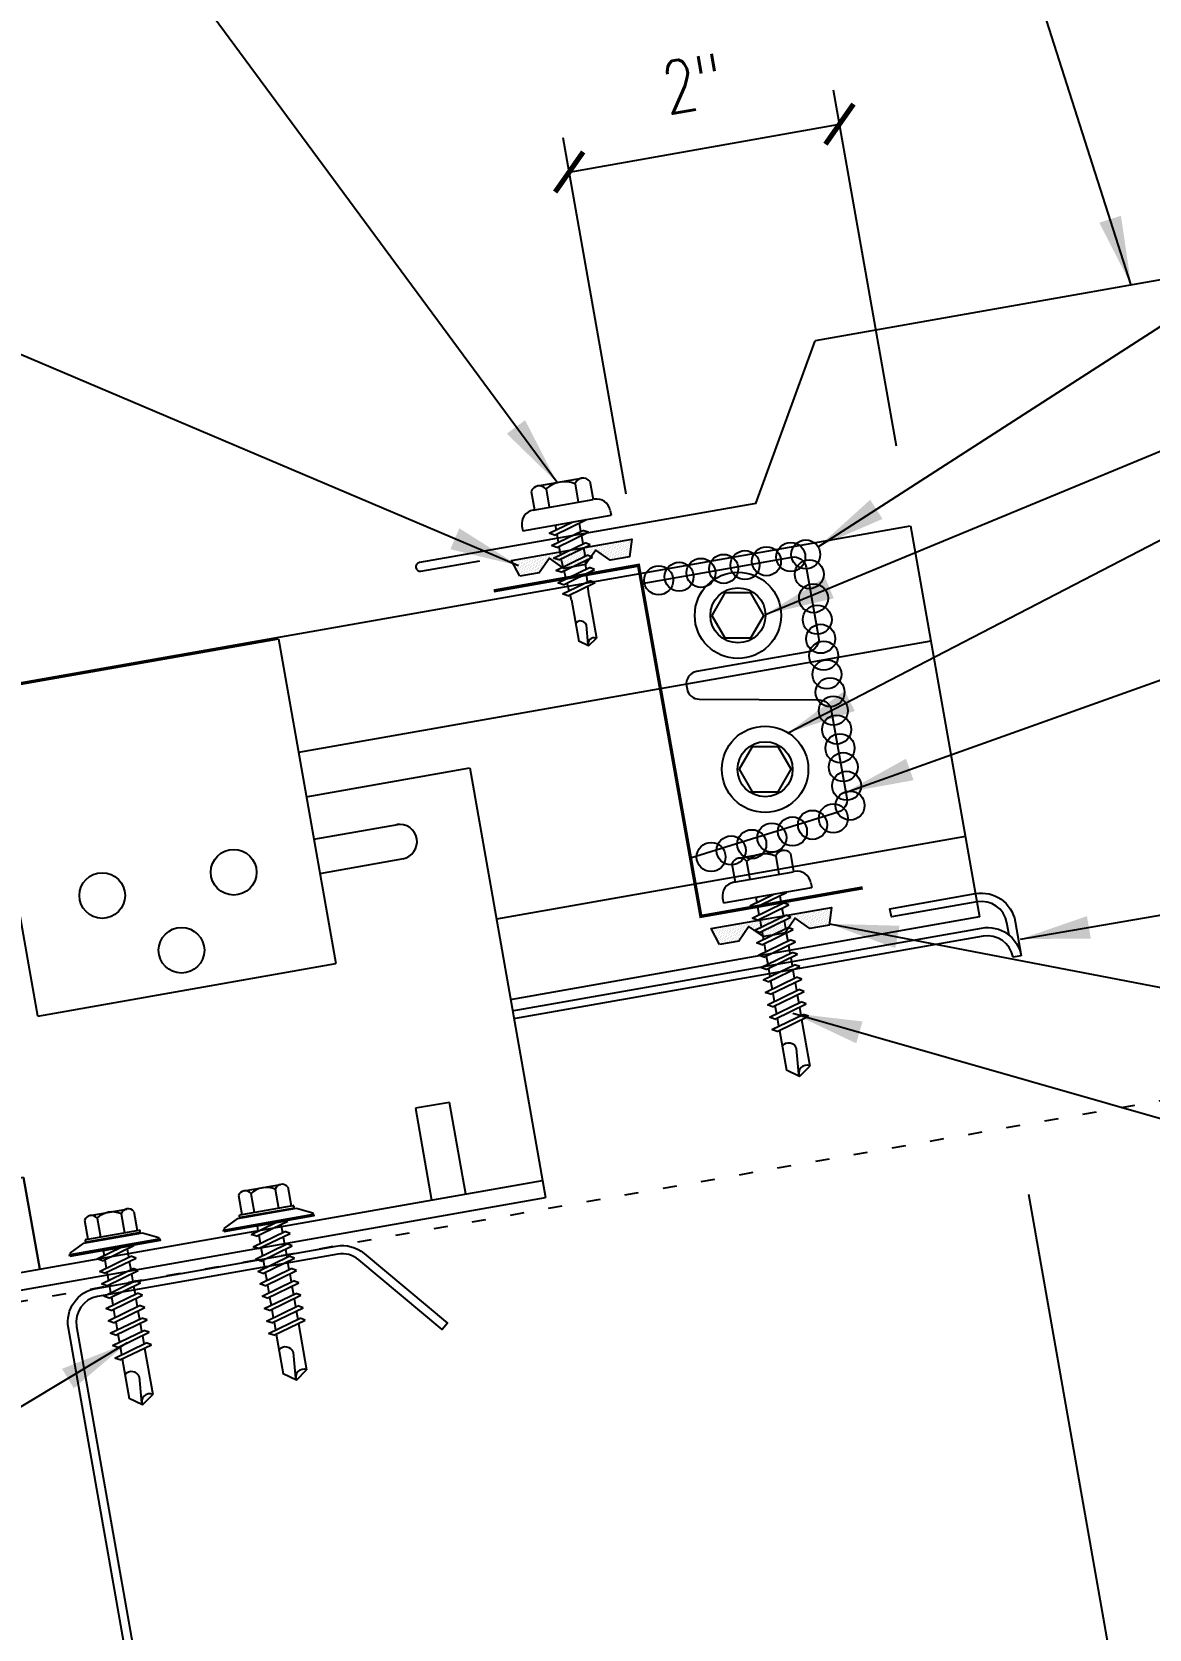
# Model space of a CAD drawing. Header units: inches. Extents: x 4.7 to 41.7, y 12.4 to 43.1.
# Drawn here: x 20.22 to 28.29, y 20.15 to 31.7 of the extents above; entities that cross this region are included whole.
import ezdxf

# ---------------------------------------------------------------- set-up
doc = ezdxf.new("R2010")
doc.units = ezdxf.units.IN
doc.header["$MEASUREMENT"] = 0
doc.linetypes.add('ACAD_ISO07W100', pattern=[3, 0, -3])
for name, color, linetype in [('CLIP', 5, 'Continuous'), ('CLO', 3, 'Continuous'), ('DIM', 7, 'Continuous'), ('FASTENER', 9, 'Continuous'), ('PANEL', 11, 'Continuous'), ('STLA', 12, 'Continuous'), ('TAPE', 8, 'Continuous'), ('TEXT', 2, 'Continuous'), ('TRIM', 6, 'Continuous')]:
    doc.layers.add(name, color=color, linetype=linetype)
doc.styles.add('TEXT1', font='ROMANS.shx', dxfattribs={"width": 0.75, "height": 0.375})
doc.dimstyles.new('DETAIL', dxfattribs={"dimscale": 4, "dimtxt": 0.09375, "dimasz": 0.0625, "dimexe": 0.0625, "dimexo": 0.125, "dimgap": 0.0625, "dimtad": 1, "dimdec": 4, "dimzin": 3, "dimdsep": 46, "dimlunit": 4, "dimtxsty": 'TEXT1', "dimblk": 'ARCHTICK', "dimcen": 0.0625, "dimclrd": 7, "dimclre": 7, "dimclrt": 2, "dimadec": 0, "dimazin": 0, "dimtfac": 0.59375, "dimtdec": 4, "dimtmove": 0, "dimatfit": 3, "dimfxl": 0, "dimtolj": 1, "dimtzin": 3, "dimarcsym": 0})
doc.dimstyles.new('DETAIL$7', dxfattribs={"dimscale": 4, "dimtxt": 0.09375, "dimasz": 0.125, "dimexe": 0.0625, "dimexo": 0.125, "dimgap": 0.0625, "dimtad": 1, "dimdec": 4, "dimzin": 3, "dimdsep": 46, "dimlunit": 4, "dimtxsty": 'TEXT1', "dimblk": 'ARCHTICK', "dimcen": 0.0625, "dimclrd": 7, "dimclre": 7, "dimclrt": 2, "dimadec": 0, "dimazin": 0, "dimtfac": 0.59375, "dimtdec": 4, "dimtmove": 0, "dimatfit": 3, "dimfxl": 0, "dimfrac": 2, "dimtolj": 1, "dimtzin": 3, "dimarcsym": 0})

# ---------------------------------------------------------------- blocks, each defined once
blk = doc.blocks.new('MB_DW1')
at = {"layer": 'FASTENER'}
for p, q in [((-0.181, 0.276), (-0.181, 0.137)), ((-0.135, 0.302), (0.135, 0.302)), ((-0.089, 0.276), (-0.089, 0.137)), ((0.089, 0.276), (0.089, 0.137)), ((0.181, 0.276), (0.181, 0.137)), ((-0.193, 0.137), (0.193, 0.137)), ((-0.193, 0.119), (0.193, 0.119)), ((-0.181, 0.137), (0.181, 0.137)), ((-0.217, 0.114), (-0.326, 0.059)), ((-0.326, 0.059), (-0.326, 0.049)), ((-0.326, 0.049), (0.326, 0.049)), ((-0.217, 0.114), (0.217, 0.114)), ((-0.139, -0.016), (0.046, 0.037)), ((-0.104, -0.036), (0.139, 0.033)), ((-0.086, 0.037), (-0.086, -0.001)), ((-0.086, 0.037), (0.086, 0.037)), ((0.086, 0.037), (0.133, 0.037)), ((0.086, 0.018), (0.086, -0.042)), ((0.139, 0.033), (0.133, 0.037)), ((0.217, 0.114), (0.326, 0.059)), ((0.326, 0.059), (0.326, 0.049)), ((-0.104, -0.036), (-0.139, -0.016)), ((-0.139, -0.107), (0.104, -0.038)), ((-0.104, -0.127), (-0.139, -0.107)), ((-0.104, -0.127), (0.139, -0.058)), ((-0.086, -0.031), (-0.086, -0.092)), ((0.086, -0.073), (0.086, -0.133)), ((0.139, -0.058), (0.104, -0.038)), ((-0.139, -0.198), (0.104, -0.128)), ((-0.104, -0.218), (-0.139, -0.198)), ((-0.139, -0.289), (0.104, -0.219)), ((-0.104, -0.218), (0.139, -0.149)), ((-0.086, -0.122), (-0.086, -0.183)), ((-0.086, -0.213), (-0.086, -0.274)), ((0.086, -0.164), (0.086, -0.224)), ((0.139, -0.149), (0.104, -0.128)), ((0.139, -0.239), (0.104, -0.219)), ((-0.104, -0.309), (-0.139, -0.289)), ((-0.139, -0.38), (0.104, -0.31)), ((-0.104, -0.309), (0.139, -0.239)), ((-0.104, -0.4), (0.139, -0.33)), ((-0.086, -0.304), (-0.086, -0.364)), ((0.086, -0.255), (0.086, -0.315)), ((0.086, -0.345), (0.086, -0.406)), ((0.139, -0.33), (0.104, -0.31)), ((-0.104, -0.4), (-0.139, -0.38)), ((-0.139, -0.47), (0.104, -0.401)), ((-0.104, -0.491), (0.139, -0.421)), ((-0.086, -0.395), (-0.086, -0.455)), ((0.086, -0.436), (0.086, -0.497)), ((0.139, -0.421), (0.104, -0.401)), ((-0.104, -0.491), (-0.139, -0.47)), ((-0.139, -0.561), (0.104, -0.492)), ((-0.104, -0.581), (-0.139, -0.561)), ((-0.104, -0.581), (0.139, -0.512)), ((-0.086, -0.486), (-0.086, -0.546)), ((-0.086, -0.577), (-0.086, -0.637)), ((0.086, -0.527), (0.086, -0.588)), ((0.139, -0.512), (0.104, -0.492)), ((-0.139, -0.652), (0.104, -0.583)), ((-0.104, -0.672), (-0.139, -0.652)), ((-0.139, -0.743), (0.104, -0.674)), ((-0.104, -0.672), (0.139, -0.603)), ((-0.086, -0.667), (-0.086, -0.728)), ((0.086, -0.618), (0.086, -0.679)), ((0.139, -0.603), (0.104, -0.583)), ((0.139, -0.694), (0.104, -0.674)), ((-0.104, -0.763), (-0.139, -0.743)), ((-0.104, -0.763), (0.139, -0.694)), ((-0.086, -0.758), (-0.086, -1.05)), ((0.086, -0.709), (0.086, -1.05)), ((-0.002, -1.095), (0.014, -0.909)), ((0, -1.111), (-0.086, -1.05)), ((0, -1.111), (0.086, -1.05))]:
    blk.add_line(p, q, dxfattribs=at)
blk.add_lwpolyline([(-0.331, 0.037), (-0.331, 0.049), (0.331, 0.049), (0.331, 0.037)], close=True, dxfattribs=at)
for centre, radius, start, end in [((-0.135, 0.25), 0.0527, 29.8754, 150.1246), ((0, 0.138), 0.164, 56.9974, 123.0026), ((0.135, 0.25), 0.0527, 29.8754, 150.1246), ((-0.193, 0.128), 0.00894, 90, 270), ((0.193, 0.128), 0.00894, 270, 90), ((-0.046, -0.921), 0.0615, 11.1445, 130.906), ((0.054, -1.097), 0.0563, 55.4585, 194.8454)]:
    blk.add_arc(centre, radius, start, end, dxfattribs=at)
blk = doc.blocks.new('*X4')
at = {"color": 0}
for p, q in [((-0.434, 0.135), (-0.434, 0.135)), ((-0.434, 0.123), (-0.434, 0.123)), ((-0.422, 0.141), (-0.422, 0.141)), ((-0.422, 0.129), (-0.422, 0.129)), ((-0.422, 0.117), (-0.422, 0.117)), ((-0.41, 0.135), (-0.41, 0.135)), ((-0.41, 0.123), (-0.41, 0.123)), ((-0.398, 0.141), (-0.398, 0.141)), ((-0.398, 0.129), (-0.398, 0.129)), ((-0.398, 0.117), (-0.398, 0.117)), ((-0.387, 0.135), (-0.387, 0.135)), ((-0.387, 0.123), (-0.387, 0.123)), ((-0.375, 0.141), (-0.375, 0.141)), ((-0.375, 0.129), (-0.375, 0.129)), ((-0.375, 0.117), (-0.375, 0.117)), ((-0.363, 0.135), (-0.363, 0.135)), ((-0.363, 0.123), (-0.363, 0.123)), ((-0.352, 0.141), (-0.352, 0.141)), ((-0.352, 0.129), (-0.352, 0.129)), ((-0.352, 0.117), (-0.352, 0.117)), ((-0.34, 0.135), (-0.34, 0.135)), ((-0.34, 0.123), (-0.34, 0.123)), ((-0.328, 0.141), (-0.328, 0.141)), ((-0.328, 0.129), (-0.328, 0.129)), ((-0.328, 0.117), (-0.328, 0.117)), ((-0.316, 0.135), (-0.316, 0.135)), ((-0.316, 0.123), (-0.316, 0.123)), ((-0.305, 0.141), (-0.305, 0.141)), ((-0.305, 0.129), (-0.305, 0.129)), ((-0.305, 0.117), (-0.305, 0.117)), ((-0.293, 0.135), (-0.293, 0.135)), ((-0.293, 0.123), (-0.293, 0.123)), ((-0.281, 0.141), (-0.281, 0.141)), ((-0.281, 0.129), (-0.281, 0.129)), ((-0.281, 0.117), (-0.281, 0.117)), ((-0.27, 0.135), (-0.27, 0.135)), ((-0.27, 0.123), (-0.27, 0.123)), ((-0.258, 0.141), (-0.258, 0.141)), ((-0.258, 0.129), (-0.258, 0.129)), ((-0.258, 0.117), (-0.258, 0.117)), ((-0.246, 0.135), (-0.246, 0.135)), ((-0.246, 0.123), (-0.246, 0.123)), ((-0.234, 0.141), (-0.234, 0.141)), ((-0.234, 0.129), (-0.234, 0.129)), ((-0.234, 0.117), (-0.234, 0.117)), ((-0.223, 0.135), (-0.223, 0.135)), ((-0.223, 0.123), (-0.223, 0.123)), ((-0.211, 0.141), (-0.211, 0.141)), ((-0.211, 0.129), (-0.211, 0.129)), ((-0.211, 0.117), (-0.211, 0.117)), ((-0.199, 0.135), (-0.199, 0.135)), ((-0.199, 0.123), (-0.199, 0.123)), ((-0.188, 0.141), (-0.188, 0.141)), ((-0.188, 0.129), (-0.188, 0.129)), ((-0.188, 0.117), (-0.188, 0.117)), ((-0.176, 0.135), (-0.176, 0.135)), ((-0.176, 0.123), (-0.176, 0.123)), ((-0.164, 0.141), (-0.164, 0.141)), ((-0.164, 0.129), (-0.164, 0.129)), ((-0.164, 0.117), (-0.164, 0.117)), ((-0.152, 0.135), (-0.152, 0.135)), ((-0.152, 0.123), (-0.152, 0.123)), ((-0.141, 0.141), (-0.141, 0.141)), ((-0.141, 0.129), (-0.141, 0.129)), ((-0.141, 0.117), (-0.141, 0.117)), ((-0.129, 0.135), (-0.129, 0.135)), ((-0.129, 0.123), (-0.129, 0.123)), ((-0.117, 0.141), (-0.117, 0.141)), ((-0.117, 0.129), (-0.117, 0.129)), ((-0.117, 0.117), (-0.117, 0.117)), ((-0.105, 0.135), (-0.105, 0.135)), ((-0.105, 0.123), (-0.105, 0.123)), ((-0.094, 0.141), (-0.094, 0.141)), ((-0.094, 0.129), (-0.094, 0.129)), ((-0.094, 0.117), (-0.094, 0.117)), ((-0.082, 0.135), (-0.082, 0.135)), ((-0.082, 0.123), (-0.082, 0.123)), ((-0.07, 0.141), (-0.07, 0.141)), ((-0.07, 0.129), (-0.07, 0.129)), ((-0.07, 0.117), (-0.07, 0.117)), ((-0.059, 0.135), (-0.059, 0.135)), ((-0.059, 0.123), (-0.059, 0.123)), ((-0.047, 0.141), (-0.047, 0.141)), ((-0.047, 0.129), (-0.047, 0.129)), ((-0.047, 0.117), (-0.047, 0.117)), ((-0.035, 0.135), (-0.035, 0.135)), ((-0.035, 0.123), (-0.035, 0.123)), ((-0.023, 0.141), (-0.023, 0.141)), ((-0.023, 0.129), (-0.023, 0.129)), ((-0.023, 0.117), (-0.023, 0.117)), ((-0.012, 0.135), (-0.012, 0.135)), ((-0.012, 0.123), (-0.012, 0.123)), ((0, 0.141), (0, 0.141)), ((0, 0.129), (0, 0.129)), ((0, 0.117), (0, 0.117)), ((0.012, 0.135), (0.012, 0.135)), ((0.012, 0.123), (0.012, 0.123)), ((0.023, 0.141), (0.023, 0.141)), ((0.023, 0.129), (0.023, 0.129)), ((0.023, 0.117), (0.023, 0.117)), ((0.035, 0.135), (0.035, 0.135)), ((0.035, 0.123), (0.035, 0.123)), ((0.047, 0.141), (0.047, 0.141)), ((0.047, 0.129), (0.047, 0.129)), ((0.047, 0.117), (0.047, 0.117)), ((0.059, 0.135), (0.059, 0.135)), ((0.059, 0.123), (0.059, 0.123)), ((0.07, 0.141), (0.07, 0.141)), ((0.07, 0.129), (0.07, 0.129)), ((0.07, 0.117), (0.07, 0.117)), ((0.082, 0.135), (0.082, 0.135)), ((0.082, 0.123), (0.082, 0.123)), ((0.094, 0.141), (0.094, 0.141)), ((0.094, 0.129), (0.094, 0.129)), ((0.094, 0.117), (0.094, 0.117)), ((0.105, 0.135), (0.105, 0.135)), ((0.105, 0.123), (0.105, 0.123)), ((0.117, 0.141), (0.117, 0.141)), ((0.117, 0.129), (0.117, 0.129)), ((0.117, 0.117), (0.117, 0.117)), ((0.129, 0.135), (0.129, 0.135)), ((0.129, 0.123), (0.129, 0.123)), ((0.141, 0.141), (0.141, 0.141)), ((0.141, 0.129), (0.141, 0.129)), ((0.141, 0.117), (0.141, 0.117)), ((0.152, 0.135), (0.152, 0.135)), ((0.152, 0.123), (0.152, 0.123)), ((0.164, 0.141), (0.164, 0.141)), ((0.164, 0.129), (0.164, 0.129)), ((0.164, 0.117), (0.164, 0.117)), ((0.176, 0.135), (0.176, 0.135)), ((0.176, 0.123), (0.176, 0.123)), ((0.188, 0.141), (0.188, 0.141)), ((0.188, 0.129), (0.188, 0.129)), ((0.188, 0.117), (0.188, 0.117)), ((0.199, 0.135), (0.199, 0.135)), ((0.199, 0.123), (0.199, 0.123)), ((0.211, 0.141), (0.211, 0.141)), ((0.211, 0.129), (0.211, 0.129)), ((0.211, 0.117), (0.211, 0.117)), ((0.223, 0.135), (0.223, 0.135)), ((0.223, 0.123), (0.223, 0.123)), ((0.234, 0.141), (0.234, 0.141)), ((0.234, 0.129), (0.234, 0.129)), ((0.234, 0.117), (0.234, 0.117)), ((0.246, 0.135), (0.246, 0.135)), ((0.246, 0.123), (0.246, 0.123)), ((0.258, 0.141), (0.258, 0.141)), ((0.258, 0.129), (0.258, 0.129)), ((0.258, 0.117), (0.258, 0.117)), ((0.27, 0.135), (0.27, 0.135)), ((0.27, 0.123), (0.27, 0.123)), ((0.281, 0.141), (0.281, 0.141)), ((0.281, 0.129), (0.281, 0.129)), ((0.281, 0.117), (0.281, 0.117)), ((0.293, 0.135), (0.293, 0.135)), ((0.293, 0.123), (0.293, 0.123)), ((0.305, 0.141), (0.305, 0.141)), ((0.305, 0.129), (0.305, 0.129)), ((0.305, 0.117), (0.305, 0.117)), ((0.316, 0.135), (0.316, 0.135)), ((0.316, 0.123), (0.316, 0.123)), ((0.328, 0.141), (0.328, 0.141)), ((0.328, 0.129), (0.328, 0.129)), ((0.328, 0.117), (0.328, 0.117)), ((0.34, 0.135), (0.34, 0.135)), ((0.34, 0.123), (0.34, 0.123)), ((0.352, 0.141), (0.352, 0.141)), ((0.352, 0.129), (0.352, 0.129)), ((0.352, 0.117), (0.352, 0.117)), ((0.363, 0.135), (0.363, 0.135)), ((0.363, 0.123), (0.363, 0.123)), ((0.375, 0.141), (0.375, 0.141)), ((0.375, 0.129), (0.375, 0.129)), ((0.375, 0.117), (0.375, 0.117)), ((0.387, 0.135), (0.387, 0.135)), ((0.387, 0.123), (0.387, 0.123)), ((0.398, 0.141), (0.398, 0.141)), ((0.398, 0.129), (0.398, 0.129)), ((0.398, 0.117), (0.398, 0.117)), ((0.41, 0.135), (0.41, 0.135)), ((0.41, 0.123), (0.41, 0.123)), ((0.422, 0.141), (0.422, 0.141)), ((0.422, 0.129), (0.422, 0.129)), ((0.422, 0.117), (0.422, 0.117)), ((0.434, 0.135), (0.434, 0.135)), ((0.434, 0.123), (0.434, 0.123)), ((-0.422, 0.105), (-0.422, 0.105)), ((-0.422, 0.094), (-0.422, 0.094)), ((-0.422, 0.082), (-0.422, 0.082)), ((-0.41, 0.111), (-0.41, 0.111)), ((-0.41, 0.1), (-0.41, 0.1)), ((-0.41, 0.088), (-0.41, 0.088)), ((-0.41, 0.076), (-0.41, 0.076)), ((-0.41, 0.064), (-0.41, 0.064)), ((-0.41, 0.053), (-0.41, 0.053)), ((-0.41, 0.041), (-0.41, 0.041)), ((-0.398, 0.105), (-0.398, 0.105)), ((-0.398, 0.094), (-0.398, 0.094)), ((-0.398, 0.082), (-0.398, 0.082)), ((-0.398, 0.07), (-0.398, 0.07)), ((-0.398, 0.059), (-0.398, 0.059)), ((-0.398, 0.047), (-0.398, 0.047)), ((-0.398, 0.035), (-0.398, 0.035)), ((-0.398, 0.023), (-0.398, 0.023)), ((-0.387, 0.111), (-0.387, 0.111)), ((-0.387, 0.1), (-0.387, 0.1)), ((-0.387, 0.088), (-0.387, 0.088)), ((-0.387, 0.076), (-0.387, 0.076)), ((-0.387, 0.064), (-0.387, 0.064)), ((-0.387, 0.053), (-0.387, 0.053)), ((-0.387, 0.041), (-0.387, 0.041)), ((-0.387, 0.029), (-0.387, 0.029)), ((-0.375, 0.105), (-0.375, 0.105)), ((-0.375, 0.094), (-0.375, 0.094)), ((-0.375, 0.082), (-0.375, 0.082)), ((-0.375, 0.07), (-0.375, 0.07)), ((-0.375, 0.059), (-0.375, 0.059)), ((-0.375, 0.047), (-0.375, 0.047)), ((-0.375, 0.035), (-0.375, 0.035)), ((-0.375, 0.023), (-0.375, 0.023)), ((-0.363, 0.111), (-0.363, 0.111)), ((-0.363, 0.1), (-0.363, 0.1)), ((-0.363, 0.088), (-0.363, 0.088)), ((-0.363, 0.076), (-0.363, 0.076)), ((-0.363, 0.064), (-0.363, 0.064)), ((-0.363, 0.053), (-0.363, 0.053)), ((-0.363, 0.041), (-0.363, 0.041)), ((-0.363, 0.029), (-0.363, 0.029)), ((-0.352, 0.105), (-0.352, 0.105)), ((-0.352, 0.094), (-0.352, 0.094)), ((-0.352, 0.082), (-0.352, 0.082)), ((-0.352, 0.07), (-0.352, 0.07)), ((-0.352, 0.059), (-0.352, 0.059)), ((-0.352, 0.047), (-0.352, 0.047)), ((-0.352, 0.035), (-0.352, 0.035)), ((-0.352, 0.023), (-0.352, 0.023)), ((-0.34, 0.111), (-0.34, 0.111)), ((-0.34, 0.1), (-0.34, 0.1)), ((-0.34, 0.088), (-0.34, 0.088)), ((-0.34, 0.076), (-0.34, 0.076)), ((-0.34, 0.064), (-0.34, 0.064)), ((-0.34, 0.053), (-0.34, 0.053)), ((-0.34, 0.041), (-0.34, 0.041)), ((-0.34, 0.029), (-0.34, 0.029)), ((-0.328, 0.105), (-0.328, 0.105)), ((-0.328, 0.094), (-0.328, 0.094)), ((-0.328, 0.082), (-0.328, 0.082)), ((-0.328, 0.07), (-0.328, 0.07)), ((-0.328, 0.059), (-0.328, 0.059)), ((-0.328, 0.047), (-0.328, 0.047)), ((-0.328, 0.035), (-0.328, 0.035)), ((-0.328, 0.023), (-0.328, 0.023)), ((-0.316, 0.111), (-0.316, 0.111)), ((-0.316, 0.1), (-0.316, 0.1)), ((-0.316, 0.088), (-0.316, 0.088)), ((-0.316, 0.076), (-0.316, 0.076)), ((-0.316, 0.064), (-0.316, 0.064)), ((-0.316, 0.053), (-0.316, 0.053)), ((-0.316, 0.041), (-0.316, 0.041)), ((-0.316, 0.029), (-0.316, 0.029)), ((-0.305, 0.105), (-0.305, 0.105)), ((-0.305, 0.094), (-0.305, 0.094)), ((-0.305, 0.082), (-0.305, 0.082)), ((-0.305, 0.07), (-0.305, 0.07)), ((-0.305, 0.059), (-0.305, 0.059)), ((-0.305, 0.047), (-0.305, 0.047)), ((-0.305, 0.035), (-0.305, 0.035)), ((-0.305, 0.023), (-0.305, 0.023)), ((-0.293, 0.111), (-0.293, 0.111)), ((-0.293, 0.1), (-0.293, 0.1)), ((-0.293, 0.088), (-0.293, 0.088)), ((-0.293, 0.076), (-0.293, 0.076)), ((-0.293, 0.064), (-0.293, 0.064)), ((-0.293, 0.053), (-0.293, 0.053)), ((-0.293, 0.041), (-0.293, 0.041)), ((-0.293, 0.029), (-0.293, 0.029)), ((-0.281, 0.105), (-0.281, 0.105)), ((-0.281, 0.094), (-0.281, 0.094)), ((-0.281, 0.082), (-0.281, 0.082)), ((-0.281, 0.07), (-0.281, 0.07)), ((-0.281, 0.059), (-0.281, 0.059)), ((-0.281, 0.047), (-0.281, 0.047)), ((-0.281, 0.035), (-0.281, 0.035)), ((-0.281, 0.023), (-0.281, 0.023)), ((-0.27, 0.111), (-0.27, 0.111)), ((-0.27, 0.1), (-0.27, 0.1)), ((-0.27, 0.088), (-0.27, 0.088)), ((-0.27, 0.076), (-0.27, 0.076)), ((-0.27, 0.064), (-0.27, 0.064)), ((-0.27, 0.053), (-0.27, 0.053)), ((-0.27, 0.041), (-0.27, 0.041)), ((-0.27, 0.029), (-0.27, 0.029)), ((-0.258, 0.105), (-0.258, 0.105)), ((-0.258, 0.094), (-0.258, 0.094)), ((-0.258, 0.082), (-0.258, 0.082)), ((-0.258, 0.07), (-0.258, 0.07)), ((-0.258, 0.059), (-0.258, 0.059)), ((-0.258, 0.047), (-0.258, 0.047)), ((-0.258, 0.035), (-0.258, 0.035)), ((-0.258, 0.023), (-0.258, 0.023)), ((-0.246, 0.111), (-0.246, 0.111)), ((-0.246, 0.1), (-0.246, 0.1)), ((-0.246, 0.088), (-0.246, 0.088)), ((-0.246, 0.076), (-0.246, 0.076)), ((-0.246, 0.064), (-0.246, 0.064)), ((-0.246, 0.053), (-0.246, 0.053)), ((-0.246, 0.041), (-0.246, 0.041)), ((-0.234, 0.105), (-0.234, 0.105)), ((-0.234, 0.094), (-0.234, 0.094)), ((-0.234, 0.082), (-0.234, 0.082)), ((-0.234, 0.07), (-0.234, 0.07)), ((-0.234, 0.059), (-0.234, 0.059)), ((-0.234, 0.047), (-0.234, 0.047)), ((-0.223, 0.111), (-0.223, 0.111)), ((-0.223, 0.1), (-0.223, 0.1)), ((-0.223, 0.088), (-0.223, 0.088)), ((-0.223, 0.076), (-0.223, 0.076)), ((-0.223, 0.064), (-0.223, 0.064)), ((-0.211, 0.105), (-0.211, 0.105)), ((-0.211, 0.094), (-0.211, 0.094)), ((-0.211, 0.082), (-0.211, 0.082)), ((-0.211, 0.07), (-0.211, 0.07)), ((-0.199, 0.111), (-0.199, 0.111)), ((-0.199, 0.1), (-0.199, 0.1)), ((-0.199, 0.088), (-0.199, 0.088)), ((-0.188, 0.105), (-0.188, 0.105)), ((-0.188, 0.094), (-0.188, 0.094)), ((-0.176, 0.111), (-0.176, 0.111)), ((-0.164, 0.105), (-0.164, 0.105)), ((-0.152, 0.111), (-0.152, 0.111)), ((-0.152, 0.1), (-0.152, 0.1)), ((-0.141, 0.105), (-0.141, 0.105)), ((-0.141, 0.094), (-0.141, 0.094)), ((-0.141, 0.082), (-0.141, 0.082)), ((-0.129, 0.111), (-0.129, 0.111)), ((-0.129, 0.1), (-0.129, 0.1)), ((-0.129, 0.088), (-0.129, 0.088)), ((-0.129, 0.076), (-0.129, 0.076)), ((-0.117, 0.105), (-0.117, 0.105)), ((-0.117, 0.094), (-0.117, 0.094)), ((-0.117, 0.082), (-0.117, 0.082)), ((-0.117, 0.07), (-0.117, 0.07)), ((-0.117, 0.059), (-0.117, 0.059)), ((-0.105, 0.111), (-0.105, 0.111)), ((-0.105, 0.1), (-0.105, 0.1)), ((-0.105, 0.088), (-0.105, 0.088)), ((-0.105, 0.076), (-0.105, 0.076)), ((-0.105, 0.064), (-0.105, 0.064)), ((-0.105, 0.053), (-0.105, 0.053)), ((-0.094, 0.105), (-0.094, 0.105)), ((-0.094, 0.094), (-0.094, 0.094)), ((-0.094, 0.082), (-0.094, 0.082)), ((-0.094, 0.07), (-0.094, 0.07)), ((-0.094, 0.059), (-0.094, 0.059)), ((-0.094, 0.047), (-0.094, 0.047)), ((-0.094, 0.035), (-0.094, 0.035)), ((-0.082, 0.111), (-0.082, 0.111)), ((-0.082, 0.1), (-0.082, 0.1)), ((-0.082, 0.088), (-0.082, 0.088)), ((-0.082, 0.076), (-0.082, 0.076)), ((-0.082, 0.064), (-0.082, 0.064)), ((-0.082, 0.053), (-0.082, 0.053)), ((-0.082, 0.041), (-0.082, 0.041)), ((-0.082, 0.029), (-0.082, 0.029)), ((-0.07, 0.105), (-0.07, 0.105)), ((-0.07, 0.094), (-0.07, 0.094)), ((-0.07, 0.082), (-0.07, 0.082)), ((-0.07, 0.07), (-0.07, 0.07)), ((-0.07, 0.059), (-0.07, 0.059)), ((-0.07, 0.047), (-0.07, 0.047)), ((-0.07, 0.035), (-0.07, 0.035)), ((-0.07, 0.023), (-0.07, 0.023)), ((-0.059, 0.111), (-0.059, 0.111)), ((-0.059, 0.1), (-0.059, 0.1)), ((-0.059, 0.088), (-0.059, 0.088)), ((-0.059, 0.076), (-0.059, 0.076)), ((-0.059, 0.064), (-0.059, 0.064)), ((-0.059, 0.053), (-0.059, 0.053)), ((-0.059, 0.041), (-0.059, 0.041)), ((-0.059, 0.029), (-0.059, 0.029)), ((-0.047, 0.105), (-0.047, 0.105)), ((-0.047, 0.094), (-0.047, 0.094)), ((-0.047, 0.082), (-0.047, 0.082)), ((-0.047, 0.07), (-0.047, 0.07)), ((-0.047, 0.059), (-0.047, 0.059)), ((-0.047, 0.047), (-0.047, 0.047)), ((-0.047, 0.035), (-0.047, 0.035)), ((-0.047, 0.023), (-0.047, 0.023)), ((-0.035, 0.111), (-0.035, 0.111)), ((-0.035, 0.1), (-0.035, 0.1)), ((-0.035, 0.088), (-0.035, 0.088)), ((-0.035, 0.076), (-0.035, 0.076)), ((-0.035, 0.064), (-0.035, 0.064)), ((-0.035, 0.053), (-0.035, 0.053)), ((-0.035, 0.041), (-0.035, 0.041)), ((-0.035, 0.029), (-0.035, 0.029)), ((-0.023, 0.105), (-0.023, 0.105)), ((-0.023, 0.094), (-0.023, 0.094)), ((-0.023, 0.082), (-0.023, 0.082)), ((-0.023, 0.07), (-0.023, 0.07)), ((-0.023, 0.059), (-0.023, 0.059)), ((-0.023, 0.047), (-0.023, 0.047)), ((-0.023, 0.035), (-0.023, 0.035)), ((-0.023, 0.023), (-0.023, 0.023)), ((-0.012, 0.111), (-0.012, 0.111)), ((-0.012, 0.1), (-0.012, 0.1)), ((-0.012, 0.088), (-0.012, 0.088)), ((-0.012, 0.076), (-0.012, 0.076)), ((-0.012, 0.064), (-0.012, 0.064)), ((-0.012, 0.053), (-0.012, 0.053)), ((-0.012, 0.041), (-0.012, 0.041)), ((-0.012, 0.029), (-0.012, 0.029)), ((0, 0.105), (0, 0.105)), ((0, 0.094), (0, 0.094)), ((0, 0.082), (0, 0.082)), ((0, 0.07), (0, 0.07)), ((0, 0.059), (0, 0.059)), ((0, 0.047), (0, 0.047)), ((0, 0.035), (0, 0.035)), ((0, 0.023), (0, 0.023)), ((0.012, 0.111), (0.012, 0.111)), ((0.012, 0.1), (0.012, 0.1)), ((0.012, 0.088), (0.012, 0.088)), ((0.012, 0.076), (0.012, 0.076)), ((0.012, 0.064), (0.012, 0.064)), ((0.012, 0.053), (0.012, 0.053)), ((0.012, 0.041), (0.012, 0.041)), ((0.012, 0.029), (0.012, 0.029)), ((0.023, 0.105), (0.023, 0.105)), ((0.023, 0.094), (0.023, 0.094)), ((0.023, 0.082), (0.023, 0.082)), ((0.023, 0.07), (0.023, 0.07)), ((0.023, 0.059), (0.023, 0.059)), ((0.023, 0.047), (0.023, 0.047)), ((0.023, 0.035), (0.023, 0.035)), ((0.023, 0.023), (0.023, 0.023)), ((0.035, 0.111), (0.035, 0.111)), ((0.035, 0.1), (0.035, 0.1)), ((0.035, 0.088), (0.035, 0.088)), ((0.035, 0.076), (0.035, 0.076)), ((0.035, 0.064), (0.035, 0.064)), ((0.035, 0.053), (0.035, 0.053)), ((0.035, 0.041), (0.035, 0.041)), ((0.035, 0.029), (0.035, 0.029)), ((0.047, 0.105), (0.047, 0.105)), ((0.047, 0.094), (0.047, 0.094)), ((0.047, 0.082), (0.047, 0.082)), ((0.047, 0.07), (0.047, 0.07)), ((0.047, 0.059), (0.047, 0.059)), ((0.047, 0.047), (0.047, 0.047)), ((0.047, 0.035), (0.047, 0.035)), ((0.047, 0.023), (0.047, 0.023)), ((0.059, 0.111), (0.059, 0.111)), ((0.059, 0.1), (0.059, 0.1)), ((0.059, 0.088), (0.059, 0.088)), ((0.059, 0.076), (0.059, 0.076)), ((0.059, 0.064), (0.059, 0.064)), ((0.059, 0.053), (0.059, 0.053)), ((0.059, 0.041), (0.059, 0.041)), ((0.059, 0.029), (0.059, 0.029)), ((0.07, 0.105), (0.07, 0.105)), ((0.07, 0.094), (0.07, 0.094)), ((0.07, 0.082), (0.07, 0.082)), ((0.07, 0.07), (0.07, 0.07)), ((0.07, 0.059), (0.07, 0.059)), ((0.07, 0.047), (0.07, 0.047)), ((0.07, 0.035), (0.07, 0.035)), ((0.07, 0.023), (0.07, 0.023)), ((0.082, 0.111), (0.082, 0.111)), ((0.082, 0.1), (0.082, 0.1)), ((0.082, 0.088), (0.082, 0.088)), ((0.082, 0.076), (0.082, 0.076)), ((0.082, 0.064), (0.082, 0.064)), ((0.082, 0.053), (0.082, 0.053)), ((0.082, 0.041), (0.082, 0.041)), ((0.082, 0.029), (0.082, 0.029)), ((0.094, 0.105), (0.094, 0.105)), ((0.094, 0.094), (0.094, 0.094)), ((0.094, 0.082), (0.094, 0.082)), ((0.094, 0.07), (0.094, 0.07)), ((0.094, 0.059), (0.094, 0.059)), ((0.094, 0.047), (0.094, 0.047)), ((0.094, 0.035), (0.094, 0.035)), ((0.105, 0.111), (0.105, 0.111)), ((0.105, 0.1), (0.105, 0.1)), ((0.105, 0.088), (0.105, 0.088)), ((0.105, 0.076), (0.105, 0.076)), ((0.105, 0.064), (0.105, 0.064)), ((0.105, 0.053), (0.105, 0.053)), ((0.117, 0.105), (0.117, 0.105)), ((0.117, 0.094), (0.117, 0.094)), ((0.117, 0.082), (0.117, 0.082)), ((0.117, 0.07), (0.117, 0.07)), ((0.117, 0.059), (0.117, 0.059)), ((0.129, 0.111), (0.129, 0.111)), ((0.129, 0.1), (0.129, 0.1)), ((0.129, 0.088), (0.129, 0.088)), ((0.129, 0.076), (0.129, 0.076)), ((0.141, 0.105), (0.141, 0.105)), ((0.141, 0.094), (0.141, 0.094)), ((0.141, 0.082), (0.141, 0.082)), ((0.152, 0.111), (0.152, 0.111)), ((0.152, 0.1), (0.152, 0.1)), ((0.164, 0.105), (0.164, 0.105)), ((0.176, 0.111), (0.176, 0.111)), ((0.188, 0.105), (0.188, 0.105)), ((0.188, 0.094), (0.188, 0.094)), ((0.199, 0.111), (0.199, 0.111)), ((0.199, 0.1), (0.199, 0.1)), ((0.199, 0.088), (0.199, 0.088)), ((0.211, 0.105), (0.211, 0.105)), ((0.211, 0.094), (0.211, 0.094)), ((0.211, 0.082), (0.211, 0.082)), ((0.211, 0.07), (0.211, 0.07)), ((0.223, 0.111), (0.223, 0.111)), ((0.223, 0.1), (0.223, 0.1)), ((0.223, 0.088), (0.223, 0.088)), ((0.223, 0.076), (0.223, 0.076)), ((0.223, 0.064), (0.223, 0.064)), ((0.234, 0.105), (0.234, 0.105)), ((0.234, 0.094), (0.234, 0.094)), ((0.234, 0.082), (0.234, 0.082)), ((0.234, 0.07), (0.234, 0.07)), ((0.234, 0.059), (0.234, 0.059)), ((0.234, 0.047), (0.234, 0.047)), ((0.246, 0.111), (0.246, 0.111)), ((0.246, 0.1), (0.246, 0.1)), ((0.246, 0.088), (0.246, 0.088)), ((0.246, 0.076), (0.246, 0.076)), ((0.246, 0.064), (0.246, 0.064)), ((0.246, 0.053), (0.246, 0.053)), ((0.246, 0.041), (0.246, 0.041)), ((0.258, 0.105), (0.258, 0.105)), ((0.258, 0.094), (0.258, 0.094)), ((0.258, 0.082), (0.258, 0.082)), ((0.258, 0.07), (0.258, 0.07)), ((0.258, 0.059), (0.258, 0.059)), ((0.258, 0.047), (0.258, 0.047)), ((0.258, 0.035), (0.258, 0.035)), ((0.258, 0.023), (0.258, 0.023)), ((0.27, 0.111), (0.27, 0.111)), ((0.27, 0.1), (0.27, 0.1)), ((0.27, 0.088), (0.27, 0.088)), ((0.27, 0.076), (0.27, 0.076)), ((0.27, 0.064), (0.27, 0.064)), ((0.27, 0.053), (0.27, 0.053)), ((0.27, 0.041), (0.27, 0.041)), ((0.27, 0.029), (0.27, 0.029)), ((0.281, 0.105), (0.281, 0.105)), ((0.281, 0.094), (0.281, 0.094)), ((0.281, 0.082), (0.281, 0.082)), ((0.281, 0.07), (0.281, 0.07)), ((0.281, 0.059), (0.281, 0.059)), ((0.281, 0.047), (0.281, 0.047)), ((0.281, 0.035), (0.281, 0.035)), ((0.281, 0.023), (0.281, 0.023)), ((0.293, 0.111), (0.293, 0.111)), ((0.293, 0.1), (0.293, 0.1)), ((0.293, 0.088), (0.293, 0.088)), ((0.293, 0.076), (0.293, 0.076)), ((0.293, 0.064), (0.293, 0.064)), ((0.293, 0.053), (0.293, 0.053)), ((0.293, 0.041), (0.293, 0.041)), ((0.293, 0.029), (0.293, 0.029)), ((0.305, 0.105), (0.305, 0.105)), ((0.305, 0.094), (0.305, 0.094)), ((0.305, 0.082), (0.305, 0.082)), ((0.305, 0.07), (0.305, 0.07)), ((0.305, 0.059), (0.305, 0.059)), ((0.305, 0.047), (0.305, 0.047)), ((0.305, 0.035), (0.305, 0.035)), ((0.305, 0.023), (0.305, 0.023)), ((0.316, 0.111), (0.316, 0.111)), ((0.316, 0.1), (0.316, 0.1)), ((0.316, 0.088), (0.316, 0.088)), ((0.316, 0.076), (0.316, 0.076)), ((0.316, 0.064), (0.316, 0.064)), ((0.316, 0.053), (0.316, 0.053)), ((0.316, 0.041), (0.316, 0.041)), ((0.316, 0.029), (0.316, 0.029)), ((0.328, 0.105), (0.328, 0.105)), ((0.328, 0.094), (0.328, 0.094)), ((0.328, 0.082), (0.328, 0.082)), ((0.328, 0.07), (0.328, 0.07)), ((0.328, 0.059), (0.328, 0.059)), ((0.328, 0.047), (0.328, 0.047)), ((0.328, 0.035), (0.328, 0.035)), ((0.328, 0.023), (0.328, 0.023)), ((0.34, 0.111), (0.34, 0.111)), ((0.34, 0.1), (0.34, 0.1)), ((0.34, 0.088), (0.34, 0.088)), ((0.34, 0.076), (0.34, 0.076)), ((0.34, 0.064), (0.34, 0.064)), ((0.34, 0.053), (0.34, 0.053)), ((0.34, 0.041), (0.34, 0.041)), ((0.34, 0.029), (0.34, 0.029)), ((0.352, 0.105), (0.352, 0.105)), ((0.352, 0.094), (0.352, 0.094)), ((0.352, 0.082), (0.352, 0.082)), ((0.352, 0.07), (0.352, 0.07)), ((0.352, 0.059), (0.352, 0.059)), ((0.352, 0.047), (0.352, 0.047)), ((0.352, 0.035), (0.352, 0.035)), ((0.352, 0.023), (0.352, 0.023)), ((0.363, 0.111), (0.363, 0.111)), ((0.363, 0.1), (0.363, 0.1)), ((0.363, 0.088), (0.363, 0.088)), ((0.363, 0.076), (0.363, 0.076)), ((0.363, 0.064), (0.363, 0.064)), ((0.363, 0.053), (0.363, 0.053)), ((0.363, 0.041), (0.363, 0.041)), ((0.363, 0.029), (0.363, 0.029)), ((0.375, 0.105), (0.375, 0.105)), ((0.375, 0.094), (0.375, 0.094)), ((0.375, 0.082), (0.375, 0.082)), ((0.375, 0.07), (0.375, 0.07)), ((0.375, 0.059), (0.375, 0.059)), ((0.375, 0.047), (0.375, 0.047)), ((0.375, 0.035), (0.375, 0.035)), ((0.375, 0.023), (0.375, 0.023)), ((0.387, 0.111), (0.387, 0.111)), ((0.387, 0.1), (0.387, 0.1)), ((0.387, 0.088), (0.387, 0.088)), ((0.387, 0.076), (0.387, 0.076)), ((0.387, 0.064), (0.387, 0.064)), ((0.387, 0.053), (0.387, 0.053)), ((0.387, 0.041), (0.387, 0.041)), ((0.387, 0.029), (0.387, 0.029)), ((0.398, 0.105), (0.398, 0.105)), ((0.398, 0.094), (0.398, 0.094)), ((0.398, 0.082), (0.398, 0.082)), ((0.398, 0.07), (0.398, 0.07)), ((0.398, 0.059), (0.398, 0.059)), ((0.398, 0.047), (0.398, 0.047)), ((0.398, 0.035), (0.398, 0.035)), ((0.398, 0.023), (0.398, 0.023)), ((0.41, 0.111), (0.41, 0.111)), ((0.41, 0.1), (0.41, 0.1)), ((0.41, 0.088), (0.41, 0.088)), ((0.41, 0.076), (0.41, 0.076)), ((0.41, 0.064), (0.41, 0.064)), ((0.41, 0.053), (0.41, 0.053)), ((0.41, 0.041), (0.41, 0.041)), ((0.422, 0.105), (0.422, 0.105)), ((0.422, 0.094), (0.422, 0.094)), ((0.422, 0.082), (0.422, 0.082))]:
    blk.add_line(p, q, dxfattribs=at)
blk = doc.blocks.new('MB_DBTAP')
at = {"layer": 'TAPE', "color": 9}
blk.add_lwpolyline([(-0.403, 0.018), (-0.442, 0.141), (0.442, 0.141), (0.403, 0.018), (0.26, 0.018), (0.17, 0.109), (0.079, 0.018), (0, 0.018), (-0.079, 0.018), (-0.17, 0.109), (-0.26, 0.018)], close=True, dxfattribs=at)
at = {"layer": 'TAPE', "color": 251}
blk.add_blockref('*X4', (0, 0), dxfattribs=at)
blk = doc.blocks.new('MB_DW4')
at = {"layer": 'FASTENER'}
for p, q in [((-0.217, 0.305), (-0.217, 0.171)), ((-0.163, 0.337), (0.159, 0.337)), ((-0.108, 0.305), (-0.108, 0.171)), ((0.105, 0.305), (0.105, 0.171)), ((0.214, 0.305), (0.214, 0.171)), ((-0.226, 0.171), (0.214, 0.171)), ((-0.326, 0.071), (-0.326, 0.037)), ((-0.326, 0.037), (0.322, 0.037)), ((-0.141, -0.014), (0.037, 0.037)), ((-0.105, -0.034), (0.137, 0.035)), ((-0.088, 0.037), (-0.088, 0.001)), ((-0.088, 0.037), (0.085, 0.037)), ((0.085, 0.037), (0.134, 0.037)), ((0.085, 0.02), (0.085, -0.041)), ((0.137, 0.035), (0.134, 0.037)), ((0.322, 0.071), (0.322, 0.037)), ((-0.105, -0.034), (-0.141, -0.014)), ((-0.141, -0.105), (0.102, -0.036)), ((-0.105, -0.125), (-0.141, -0.105)), ((-0.105, -0.125), (0.137, -0.056)), ((-0.088, -0.029), (-0.088, -0.09)), ((0.085, -0.071), (0.085, -0.131)), ((0.137, -0.056), (0.102, -0.036)), ((-0.141, -0.196), (0.102, -0.127)), ((-0.105, -0.216), (-0.141, -0.196)), ((-0.141, -0.287), (0.102, -0.217)), ((-0.105, -0.216), (0.137, -0.147)), ((-0.088, -0.12), (-0.088, -0.181)), ((-0.084, -0.27), (-0.088, -0.211)), ((0.084, -0.223), (0.085, -0.211)), ((0.085, -0.162), (0.085, -0.211)), ((0.137, -0.147), (0.102, -0.127)), ((0.137, -0.238), (0.102, -0.217)), ((-0.105, -0.307), (-0.141, -0.287)), ((-0.141, -0.378), (0.102, -0.308)), ((-0.105, -0.307), (0.137, -0.238)), ((-0.105, -0.398), (0.137, -0.328)), ((-0.078, -0.36), (-0.082, -0.3)), ((0.071, -0.408), (0.075, -0.346)), ((0.077, -0.315), (0.082, -0.253)), ((0.137, -0.328), (0.102, -0.308)), ((-0.105, -0.398), (-0.141, -0.378)), ((-0.122, -0.463), (0.089, -0.403)), ((-0.086, -0.483), (0.124, -0.423)), ((-0.071, -0.449), (-0.075, -0.389)), ((0.063, -0.515), (0.068, -0.439)), ((0.124, -0.423), (0.089, -0.403)), ((-0.086, -0.483), (-0.122, -0.463)), ((-0.066, -0.516), (-0.069, -0.478)), ((-0.066, -0.516), (-0.066, -0.82)), ((0.063, -0.516), (0.063, -0.82)), ((-0.003, -0.854), (0.009, -0.714)), ((-0.002, -0.866), (-0.066, -0.82)), ((-0.002, -0.866), (0.063, -0.82))]:
    blk.add_line(p, q, dxfattribs=at)
for centre, radius, start, end in [((-0.163, 0.274), 0.0628, 29.8754, 150.1246), ((-0.002, 0.141), 0.196, 56.9974, 123.0026), ((0.159, 0.274), 0.0628, 29.8754, 150.1246), ((-0.226, 0.071), 0.1, 90, 180), ((0.222, 0.071), 0.1, 0, 90), ((0.073, -0.516), 0.01, 175.9484, 180), ((-0.036, -0.723), 0.0461, 11.1445, 130.906), ((0.039, -0.855), 0.0422, 55.4585, 194.8454)]:
    blk.add_arc(centre, radius, start, end, dxfattribs=at)
blk = doc.blocks.new('MB_38W')
blk.add_lwpolyline([(-0.094, 0.162), (-0.188, 0), (-0.094, -0.162), (0.094, -0.162), (0.188, 0), (0.094, 0.162)], close=True)
for radius in [0.312, 0.199]:
    blk.add_circle((0, 0), radius)
blk = doc.blocks.new('_ArchTick')
at = {"color": 0, "linetype": 'ByBlock', "const_width": 0.15}
blk.add_lwpolyline([(-0.5, -0.5), (0.5, 0.5)], dxfattribs=at)
blk = doc.blocks.new('*D29')
at = {"layer": 'DEFPOINTS', "color": 0}
for p in [(26.055, 31.029), (26.554, 28.209), (24.602, 27.863)]:
    blk.add_point(p, dxfattribs=at)
at = {"layer": 'DIM', "color": 7, "lineweight": -2}
for p, q in [((26.467, 28.701), (26.011, 31.275)), ((24.102, 30.683), (26.055, 31.029)), ((24.514, 28.355), (24.059, 30.929))]:
    blk.add_line(p, q, dxfattribs=at)
at = {"layer": 'DIM', "color": 7, "lineweight": -2, "xscale": 0.25, "yscale": 0.25, "zscale": 0.25}
for p, rotation in [((26.055, 31.029), 10.04202363552963), ((24.102, 30.683), 190.0420236355296)]:
    blk.add_blockref('_ArchTick', p, dxfattribs=dict(at, rotation=rotation))
at = {"layer": 'DIM', "color": 2, "insert": (24.996, 31.322), "char_height": 0.375, "attachment_point": 5, "rotation": 10.042, "style": 'TEXT1'}
blk.add_mtext('\\A1;2"', dxfattribs=at)
blk = doc.blocks.new('A$C40D92978')
at = {"layer": 'CLO', "const_width": 0.0239}
blk.add_lwpolyline([(2.668, 0.22), (1.499, 0.014), (1.048, 2.551), (0.002, 2.366)], dxfattribs=at)
at = {"layer": 'CLO'}
blk.add_lwpolyline([(1.074, 2.419), (2.155, 2.61, -0.414214), (2.26, 2.537), (2.349, 2.031, -0.414214), (2.276, 1.927), (1.468, 1.784, 0.414214), (1.395, 1.68), (1.399, 1.658, 0.362577), (1.487, 1.584), (2.353, 1.579, -0.362577), (2.441, 1.505), (2.554, 0.869, -0.377256), (2.492, 0.768), (1.424, 0.435)], format="xyb", dxfattribs=at)
blk = doc.blocks.new('FZ7')
at = {"layer": 'FASTENER'}
for p, q in [((-0.215, 0.305), (-0.215, 0.171)), ((-0.161, 0.337), (0.161, 0.337)), ((-0.107, 0.305), (-0.107, 0.171)), ((0.107, 0.305), (0.107, 0.171)), ((0.215, 0.305), (0.215, 0.171)), ((-0.224, 0.171), (0.215, 0.171)), ((-0.324, 0.071), (-0.324, 0.037)), ((-0.324, 0.037), (0.324, 0.037)), ((-0.139, -0.016), (0.046, 0.037)), ((-0.104, -0.036), (0.139, 0.033)), ((-0.086, 0.037), (-0.086, -0.001)), ((-0.086, 0.037), (0.086, 0.037)), ((0.086, 0.037), (0.133, 0.037)), ((0.086, 0.018), (0.086, -0.042)), ((0.139, 0.033), (0.133, 0.037)), ((0.324, 0.071), (0.324, 0.037)), ((-0.104, -0.036), (-0.139, -0.016)), ((-0.139, -0.107), (0.104, -0.038)), ((-0.104, -0.127), (-0.139, -0.107)), ((-0.104, -0.127), (0.139, -0.058)), ((-0.086, -0.031), (-0.086, -0.092)), ((0.086, -0.073), (0.086, -0.133)), ((0.139, -0.058), (0.104, -0.038)), ((-0.139, -0.198), (0.104, -0.128)), ((-0.104, -0.218), (-0.139, -0.198)), ((-0.139, -0.289), (0.104, -0.219)), ((-0.104, -0.218), (0.139, -0.149)), ((-0.086, -0.122), (-0.086, -0.183)), ((-0.086, -0.213), (-0.086, -0.274)), ((0.086, -0.164), (0.086, -0.224)), ((0.139, -0.149), (0.104, -0.128)), ((0.139, -0.239), (0.104, -0.219)), ((-0.104, -0.309), (-0.139, -0.289)), ((-0.139, -0.38), (0.104, -0.31)), ((-0.104, -0.309), (0.139, -0.239)), ((-0.104, -0.4), (0.139, -0.33)), ((-0.086, -0.304), (-0.086, -0.364)), ((0.086, -0.255), (0.086, -0.315)), ((0.086, -0.345), (0.086, -0.406)), ((0.139, -0.33), (0.104, -0.31)), ((-0.104, -0.4), (-0.139, -0.38)), ((-0.139, -0.47), (0.104, -0.401)), ((-0.104, -0.491), (0.139, -0.421)), ((-0.086, -0.395), (-0.086, -0.455)), ((0.086, -0.436), (0.086, -0.497)), ((0.139, -0.421), (0.104, -0.401)), ((-0.104, -0.491), (-0.139, -0.47)), ((-0.139, -0.561), (0.104, -0.492)), ((-0.104, -0.581), (-0.139, -0.561)), ((-0.104, -0.581), (0.139, -0.512)), ((-0.086, -0.486), (-0.086, -0.546)), ((-0.086, -0.577), (-0.086, -0.637)), ((0.086, -0.527), (0.086, -0.588)), ((0.139, -0.512), (0.104, -0.492)), ((-0.139, -0.652), (0.104, -0.583)), ((-0.104, -0.672), (-0.139, -0.652)), ((-0.139, -0.743), (0.104, -0.674)), ((-0.104, -0.672), (0.139, -0.603)), ((-0.086, -0.667), (-0.086, -0.728)), ((0.086, -0.618), (0.086, -0.679)), ((0.139, -0.603), (0.104, -0.583)), ((0.139, -0.694), (0.104, -0.674)), ((-0.104, -0.763), (-0.139, -0.743)), ((-0.139, -0.834), (0.104, -0.765)), ((-0.104, -0.763), (0.139, -0.694)), ((-0.104, -0.854), (0.139, -0.785)), ((-0.086, -0.758), (-0.086, -0.819)), ((0.086, -0.709), (0.086, -0.77)), ((0.086, -0.8), (0.086, -0.861)), ((0.139, -0.785), (0.104, -0.765)), ((-0.104, -0.854), (-0.139, -0.834)), ((-0.139, -0.925), (0.104, -0.856)), ((-0.104, -0.945), (0.139, -0.876)), ((-0.086, -0.849), (-0.086, -0.91)), ((0.086, -0.891), (0.086, -1.232)), ((0.139, -0.876), (0.104, -0.856)), ((-0.104, -0.945), (-0.139, -0.925)), ((-0.086, -0.94), (-0.086, -1.232)), ((-0.002, -1.277), (0.014, -1.091)), ((0, -1.293), (-0.086, -1.232)), ((0, -1.293), (0.086, -1.232))]:
    blk.add_line(p, q, dxfattribs=at)
for centre, radius, start, end in [((-0.161, 0.274), 0.0628, 29.8754, 150.1246), ((0, 0.141), 0.196, 56.9974, 123.0026), ((0.161, 0.274), 0.0628, 29.8754, 150.1246), ((-0.224, 0.071), 0.1, 90, 180), ((0.224, 0.071), 0.1, 0, 90), ((-0.046, -1.102), 0.0615, 11.1445, 130.906), ((0.054, -1.278), 0.0563, 55.4585, 194.8454)]:
    blk.add_arc(centre, radius, start, end, dxfattribs=at)
blk = doc.blocks.new('A$C53A16981')
at = {"layer": 'FASTENER', "rotation": 9.999999999999451}
blk.add_blockref('FZ7', (0.332, 1.273), dxfattribs=at)
blk = doc.blocks.new('*D26')
at = {"layer": 'DEFPOINTS', "color": 0}
for p in [(29.289, 24.132), (27.334, 23.787), (29.081, 13.881)]:
    blk.add_point(p, dxfattribs=at)
at = {"layer": 'DIM', "color": 7, "lineweight": -2}
for p, q in [((29.375, 23.639), (31.079, 13.979)), ((27.421, 23.295), (29.124, 13.635)), ((31.035, 14.226), (29.081, 13.881))]:
    blk.add_line(p, q, dxfattribs=at)
at = {"layer": 'DIM', "color": 7, "lineweight": -2, "xscale": 0.25, "yscale": 0.25, "zscale": 0.25}
for p, rotation in [((31.035, 14.226), 9.999999999999565), ((29.081, 13.881), 189.9999999999996)]:
    blk.add_blockref('_ArchTick', p, dxfattribs=dict(at, rotation=rotation))
at = {"layer": 'DIM', "color": 2, "insert": (29.976, 14.519), "char_height": 0.375, "attachment_point": 5, "rotation": 10, "style": 'TEXT1'}
blk.add_mtext('\\A1;2"', dxfattribs=at)
blk = doc.blocks.new('A$C0B323C8E')
at = {"layer": 'CLIP'}
for p, q in [((-1.293, 2.862), (0.86, 3.242)), ((0.86, 3.242), (1.274, 0.894)), ((-0.879, 0.514), (-1.293, 2.862)), ((1.061, 2.1), (2.243, 2.309)), ((2.243, 2.309), (2.791, -0.797)), ((1.116, 1.793), (1.724, 1.9)), ((-2.189, 1.527), (-1.092, 1.721)), ((1.159, 1.546), (1.767, 1.654)), ((-1.641, -1.579), (-2.189, 1.527)), ((-1.637, 1.307), (-1.038, 1.413)), ((-1.594, 1.061), (-0.994, 1.167)), ((-0.879, 0.514), (1.274, 0.894)), ((2.097, -0.109), (1.851, -0.152)), ((2.214, -0.772), (2.097, -0.109)), ((1.851, -0.152), (1.967, -0.815)), ((-1.663, -1.455), (2.769, -0.674)), ((-0.981, -0.652), (-1.227, -0.695)), ((-0.981, -0.652), (-0.864, -1.315)), ((-0.864, -1.315), (-0.981, -0.652)), ((-1.641, -1.579), (2.791, -0.797)), ((-1.227, -0.695), (-1.11, -1.358))]:
    blk.add_line(p, q, dxfattribs=at)
for centre in [(0.537, 1.554), (-0.413, 1.386), (0.16, 0.99)]:
    blk.add_circle(centre, 0.165, dxfattribs=at)
for centre, start, end in [((1.737, 1.775), 280, 100), ((-1.616, 1.184), 100, 280)]:
    blk.add_arc(centre, 0.125, start, end, dxfattribs=at)

msp = doc.modelspace()

# ---------------------------------------------------------------- linework, layer by layer
at = {"layer": 'PANEL'}
for p, q in [((26.56904, 28.12518), (27.06741, 25.29878)), ((26.71594, 27.29203), (22.1461, 26.48625)), ((26.96496, 25.87982), (23.57684, 25.2824))]:
    msp.add_line(p, q, dxfattribs=at)
for points in [[(7.85064, 24.82462), (26.56904, 28.12518)], [(27.06741, 25.29878), (23.67583, 24.70076)]]:
    msp.add_lwpolyline(points, dxfattribs=at)
at = {"layer": 'STLA'}
msp.add_line((27.36805, 25.0179), (27.30916, 25.00751), dxfattribs=at)
for points in [[(27.28116, 25.16631), (27.26526, 25.25647, 0.41421356), (27.04805, 25.40857), (26.42989, 25.29957), (26.4195, 25.35846), (27.03767, 25.46746, -0.41421356), (27.32415, 25.26686), (27.36805, 25.0179)], [(23.68999, 24.62047), (27.08156, 25.2185, -0.41421356), (27.36805, 25.0179)], [(27.30916, 25.00751, 0.41421356), (27.09195, 25.15961), (23.70037, 24.56158)]]:
    msp.add_lwpolyline(points, format="xyb", dxfattribs=at)
msp.add_lwpolyline([(18.89849, 14.91521), (19.49959, 14.41083, 0.22169466), (19.65267, 14.36981), (21.63448, 14.71926, 0.41421356), (21.78658, 14.93647), (21.13493, 18.63216), (20.48328, 22.32784, -0.41421356), (20.68388, 22.61433), (22.41949, 22.92037, -0.22169466), (22.62139, 22.86627), (23.22249, 22.36188), (23.18405, 22.31607), (22.58295, 22.82046, 0.22169466), (22.42987, 22.86147), (20.69426, 22.55544, 0.41421356), (20.54217, 22.33823), (21.19382, 18.64254), (21.84547, 14.94685, -0.41421356), (21.64487, 14.66037), (19.66306, 14.31092, -0.22169466), (19.46115, 14.36502), (18.86005, 14.8694)], format="xyb", close=True, dxfattribs=at)
at = {"layer": 'TAPE'}
for centre in [(25.37218, 27.84195), (25.52742, 27.86932), (25.70339, 27.90035), (25.81145, 27.9194), (24.74839, 27.73196), (24.89626, 27.75803), (25.05405, 27.78585), (25.2183, 27.81482), (25.83684, 27.77537), (25.86743, 27.6019), (25.89466, 27.44751), (25.91905, 27.30918), (25.94058, 27.18708), (25.96436, 27.05221), (25.98719, 26.92274), (26.01065, 26.78965), (26.0347, 26.65328), (26.05853, 26.51811), (26.0825, 26.38218), (26.10636, 26.24686), (26.13157, 26.10388), (26.0104, 26.01174), (25.56631, 25.87197), (25.71537, 25.91696), (25.86025, 25.96435), (25.27237, 25.77959), (25.42143, 25.82458), (25.12748, 25.7322)]:
    msp.add_circle(centre, 0.10482, dxfattribs=at)
at = {"layer": 'TEXT', "linetype": 'ACAD_ISO07W100', "ltscale": 0.06}
msp.add_line((29.28862, 24.13158), (8.69755, 20.50082), dxfattribs=at)
at = {"layer": 'TRIM'}
for p, q in [((28.99266, 30.01192), (25.87887, 29.46288)), ((25.45134, 28.28826), (25.87887, 29.46288)), ((25.45134, 28.28826), (23.0201, 27.85957)), ((23.03095, 27.79802), (23.45745, 27.87322))]:
    msp.add_line(p, q, dxfattribs=at)
msp.add_arc((23.02553, 27.82879), 0.03125, 100, 280, dxfattribs=at)

# ---------------------------------------------------------------- block references
at = {"layer": 'CLIP'}
msp.add_blockref('A$C0B323C8E', (21.14087, 24.0678), dxfattribs=at)
at = {"layer": 'CLO'}
msp.add_blockref('A$C40D92978', (23.5546, 25.28915), dxfattribs=at)
at = {"layer": 'FASTENER'}
for name, p, rotation in [('MB_DW4', (24.09405, 28.11036), 10), ('MB_DW1', (21.9381, 23.04446), 9.999999999999918), ('MB_DW1', (20.82604, 22.86654), 9.999999999999918)]:
    msp.add_blockref(name, p, dxfattribs=dict(at, rotation=rotation))
for p in [(25.32146, 27.47868), (25.51765, 26.36603)]:
    msp.add_blockref('MB_38W', p, dxfattribs=at)
at = {"layer": 'TAPE', "rotation": 9.999999999999899}
for p in [(24.14498, 27.81398), (25.58744, 25.15233)]:
    msp.add_blockref('MB_DBTAP', p, dxfattribs=at)
at = {"layer": 'TEXT'}
msp.add_blockref('A$C53A16981', (25.20989, 24.14685), dxfattribs=at)

# ---------------------------------------------------------------- dimensions: what is measured, and where the dimension line sits
at = {"layer": 'DIM'}
dim = msp.add_aligned_dim(p1=(24.60167, 27.86282), p2=(26.55421, 28.20858), distance=2.86423, dimstyle='DETAIL', dxfattribs=at)
dim.commit()
dim.dimension.update_dxf_attribs({"geometry": '*D29', "text_midpoint": (24.99599, 31.32202)})
dim = msp.add_aligned_dim(p1=(29.28862, 24.13158), p2=(27.33399, 23.78692), distance=10.0587, dimstyle='DETAIL', override={"dimfrac": 2}, dxfattribs=at)
dim.commit()
dim.dimension.update_dxf_attribs({"geometry": '*D26', "text_midpoint": (29.97581, 14.51939)})

# ---------------------------------------------------------------- leaders
for points in [[(28.16257, 29.86555), (26.64003, 34.63332), (26.38974, 34.63332)], [(24.01416, 28.43804), (19.45513, 34.62158), (19.09758, 34.62158)], [(25.90099, 27.9739), (34.62912, 33.59797), (35.11758, 33.59797)], [(20.90915, 22.21967), (17.78057, 20.3447), (17.57785, 20.3447)]]:
    msp.add_leader(points, dimstyle='DETAIL$7', dxfattribs=at)
for points in [[(25.52056, 27.48568), (34.56689, 31.23247), (34.80354, 31.23247)], [(25.68455, 26.63023), (34.56689, 31.23247), (35.0402, 31.23247)], [(23.73631, 27.83711), (17.10446, 30.64863), (16.5972, 30.64863)], [(26.09182, 26.19653), (34.62679, 29.24267), (35.00545, 29.24267)], [(27.36404, 25.13929), (34.68469, 26.38993), (35.06334, 26.38993)], [(25.98253, 25.24886), (34.45222, 23.62306), (34.99378, 23.62306)], [(25.71791, 24.60224), (34.60439, 22.0563), (35.09642, 22.0563)]]:
    msp.add_leader(points, dimstyle='DETAIL$7', override={"dimfrac": 2}, dxfattribs=at)

doc.saveas('drawing.dxf')
